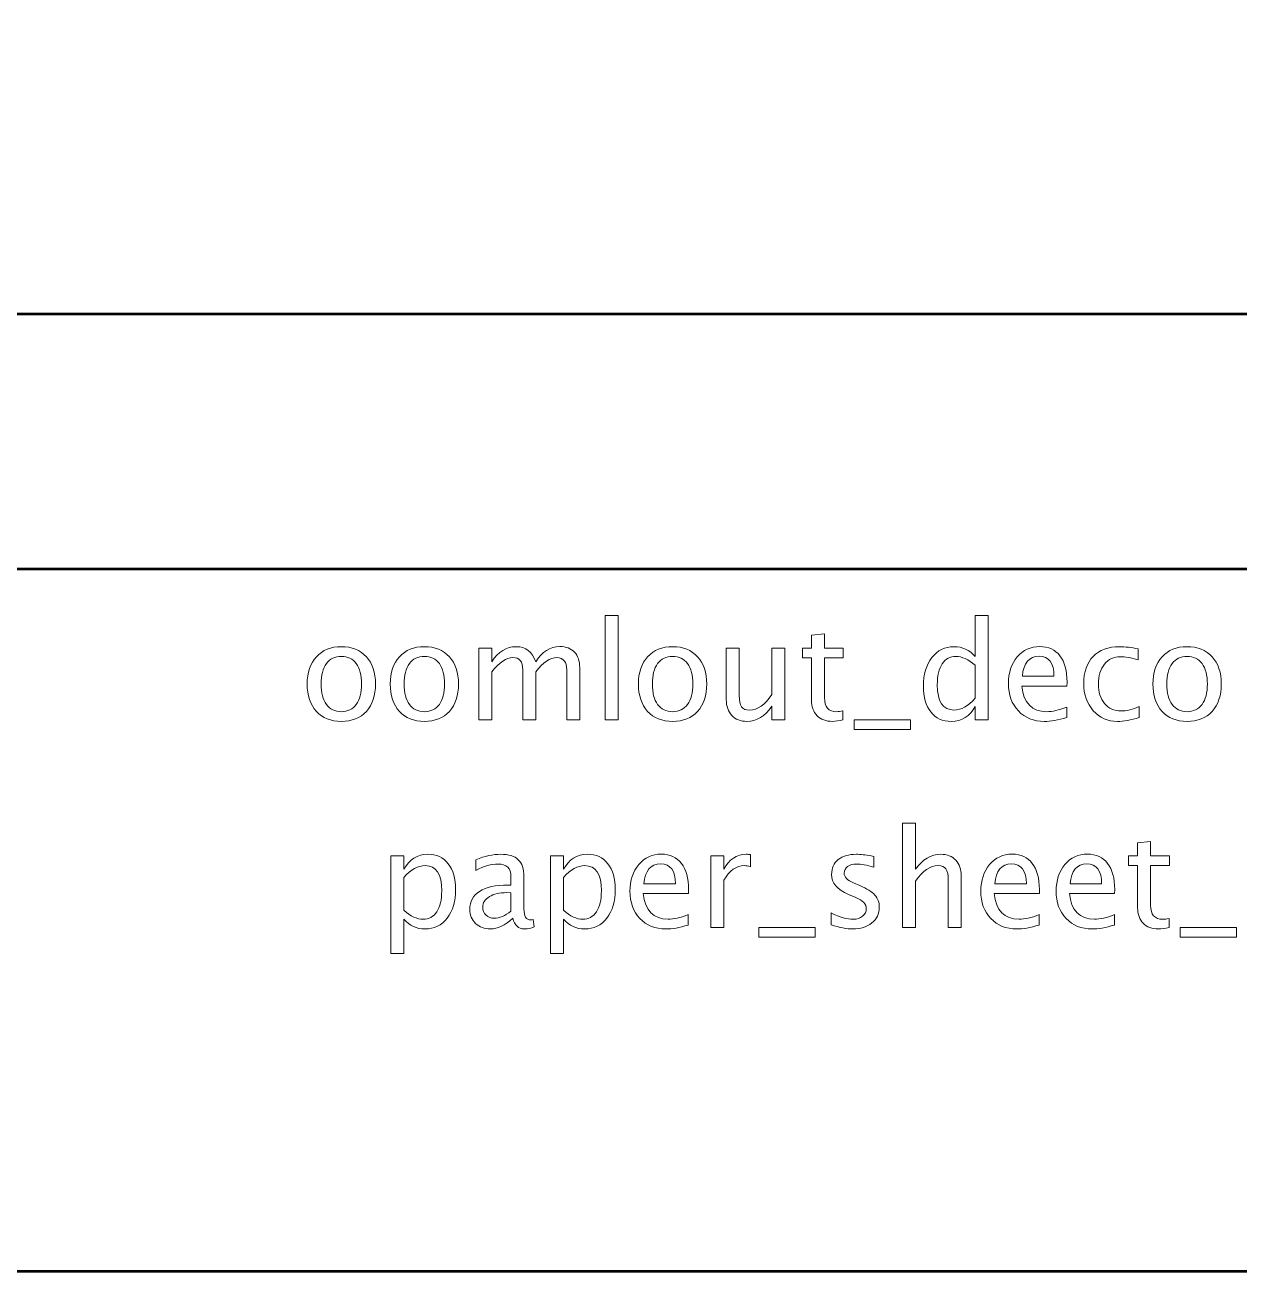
# Model space of a CAD drawing. Header units: centimetres. Extents: x -144 to 123, y -121 to 149.
# Drawn here: x -26.61 to -19.01, y -53.2 to -45.39 of the extents above; entities that cross this region are included whole.
import ezdxf

# ---------------------------------------------------------------- set-up
doc = ezdxf.new("R2010")
doc.units = ezdxf.units.CM
doc.header["$MEASUREMENT"] = 0
doc.layers.add('Layer 1', color=7, linetype='Continuous')

msp = doc.modelspace()

# ---------------------------------------------------------------- linework, layer by layer
at = {"layer": 'Layer 1', "lineweight": 53}
for points in [[(-38.95, -46.7), (-38.95, -46.7), (-38.95, -43.3), (-38.95, -43.3), (-38.95, -43.3), (-38.95, -43.02386), (-38.72614, -42.8), (-38.45, -42.8), (-38.45, -42.8), (-38.45, -42.8), (8.45, -42.8), (8.45, -42.8), (8.45, -42.8), (8.72614, -42.8), (8.95, -43.02386), (8.95, -43.3), (8.95, -43.3), (8.95, -43.3), (8.95, -46.7), (8.95, -46.7), (8.95, -46.7), (8.95, -46.97614), (8.72614, -47.2), (8.45, -47.2), (8.45, -47.2), (8.45, -47.2), (-38.45, -47.2), (-38.45, -47.2), (-38.45, -47.2), (-38.72614, -47.2), (-38.95, -46.97614), (-38.95, -46.7)], [(-38.95, -52.7), (-38.95, -52.7), (-38.95, -49.3), (-38.95, -49.3), (-38.95, -49.3), (-38.95, -49.02386), (-38.72614, -48.8), (-38.45, -48.8), (-38.45, -48.8), (-38.45, -48.8), (8.45, -48.8), (8.45, -48.8), (8.45, -48.8), (8.72614, -48.8), (8.95, -49.02386), (8.95, -49.3), (8.95, -49.3), (8.95, -49.3), (8.95, -52.7), (8.95, -52.7), (8.95, -52.7), (8.95, -52.97614), (8.72614, -53.2), (8.45, -53.2), (8.45, -53.2), (8.45, -53.2), (-38.45, -53.2), (-38.45, -53.2), (-38.45, -53.2), (-38.72614, -53.2), (-38.95, -52.97614), (-38.95, -52.7)]]:
    msp.add_open_spline(points, degree=3, knots=[0, 0, 0, 0, 0.1111111, 0.1111111, 0.1111111, 0.1111111, 0.2222222, 0.2222222, 0.2222222, 0.2222222, 0.3333333, 0.3333333, 0.3333333, 0.3333333, 0.4444444, 0.4444444, 0.4444444, 0.4444444, 0.5555556, 0.5555556, 0.5555556, 0.5555556, 0.6666667, 0.6666667, 0.6666667, 0.6666667, 0.7777778, 0.7777778, 0.7777778, 0.7777778, 1, 1, 1, 1], dxfattribs=at)
at = {"layer": 'Layer 1', "color": 5, "lineweight": 9}
for points, knots in [([(-22.97862, -49.74469), (-22.97862, -49.74469), (-22.97862, -49.09191), (-22.97862, -49.09191), (-22.97862, -49.09191), (-22.97862, -49.09191), (-22.89734, -49.09191), (-22.89734, -49.09191), (-22.89734, -49.09191), (-22.89734, -49.09191), (-22.89734, -49.74469), (-22.89734, -49.74469), (-22.89734, -49.74469), (-22.89734, -49.74469), (-22.97862, -49.74469), (-22.97862, -49.74469)], [0, 0, 0, 0, 0.2, 0.2, 0.2, 0.2, 0.4, 0.4, 0.4, 0.4, 0.6, 0.6, 0.6, 0.6, 1, 1, 1, 1]), ([(-20.65959, -49.74469), (-20.65959, -49.74469), (-20.65959, -49.66045), (-20.65959, -49.66045), (-20.65959, -49.66045), (-20.69275, -49.72338), (-20.7427, -49.75485), (-20.80945, -49.75485), (-20.80945, -49.75485), (-20.86363, -49.75485), (-20.90625, -49.73524), (-20.93729, -49.69587), (-20.93729, -49.69587), (-20.96834, -49.6565), (-20.98386, -49.60273), (-20.98386, -49.53457), (-20.98386, -49.53457), (-20.98386, -49.46007), (-20.96622, -49.4001), (-20.93108, -49.35466), (-20.93108, -49.35466), (-20.89581, -49.30936), (-20.84952, -49.28664), (-20.79209, -49.28664), (-20.79209, -49.28664), (-20.73889, -49.28664), (-20.69458, -49.30696), (-20.65959, -49.34774), (-20.65959, -49.34774), (-20.65959, -49.34774), (-20.65959, -49.09191), (-20.65959, -49.09191), (-20.65959, -49.09191), (-20.65959, -49.09191), (-20.5783, -49.09191), (-20.5783, -49.09191), (-20.5783, -49.09191), (-20.5783, -49.09191), (-20.5783, -49.74469), (-20.5783, -49.74469), (-20.5783, -49.74469), (-20.5783, -49.74469), (-20.65959, -49.74469), (-20.65959, -49.74469)], [0, 0, 0, 0, 0.0833333, 0.0833333, 0.0833333, 0.0833333, 0.1666667, 0.1666667, 0.1666667, 0.1666667, 0.25, 0.25, 0.25, 0.25, 0.3333333, 0.3333333, 0.3333333, 0.3333333, 0.4166667, 0.4166667, 0.4166667, 0.4166667, 0.5, 0.5, 0.5, 0.5, 0.5833333, 0.5833333, 0.5833333, 0.5833333, 0.6666667, 0.6666667, 0.6666667, 0.6666667, 0.75, 0.75, 0.75, 0.75, 0.8333333, 0.8333333, 0.8333333, 0.8333333, 1, 1, 1, 1]), ([(-21.48763, -49.74455), (-21.51275, -49.75146), (-21.53462, -49.75485), (-21.5531, -49.75485), (-21.5531, -49.75485), (-21.59459, -49.75485), (-21.62691, -49.743), (-21.65005, -49.71929), (-21.65005, -49.71929), (-21.67333, -49.69558), (-21.6849, -49.6627), (-21.6849, -49.62051), (-21.6849, -49.62051), (-21.6849, -49.62051), (-21.6849, -49.35692), (-21.6849, -49.35692), (-21.6849, -49.35692), (-21.6849, -49.35692), (-21.74107, -49.35692), (-21.74107, -49.35692), (-21.74107, -49.35692), (-21.74107, -49.35692), (-21.74107, -49.29595), (-21.74107, -49.29595), (-21.74107, -49.29595), (-21.74107, -49.29595), (-21.6849, -49.29595), (-21.6849, -49.29595), (-21.6849, -49.29595), (-21.6849, -49.29595), (-21.6849, -49.21482), (-21.6849, -49.21482), (-21.6849, -49.21482), (-21.6849, -49.21482), (-21.60362, -49.20705), (-21.60362, -49.20705), (-21.60362, -49.20705), (-21.60362, -49.20705), (-21.60362, -49.29595), (-21.60362, -49.29595), (-21.60362, -49.29595), (-21.60362, -49.29595), (-21.48594, -49.29595), (-21.48594, -49.29595), (-21.48594, -49.29595), (-21.48594, -49.29595), (-21.48594, -49.35692), (-21.48594, -49.35692), (-21.48594, -49.35692), (-21.48594, -49.35692), (-21.60362, -49.35692), (-21.60362, -49.35692), (-21.60362, -49.35692), (-21.60362, -49.35692), (-21.60362, -49.60584), (-21.60362, -49.60584), (-21.60362, -49.60584), (-21.60362, -49.66454), (-21.57808, -49.69389), (-21.52714, -49.69389), (-21.52714, -49.69389), (-21.51627, -49.69389), (-21.50315, -49.69206), (-21.48763, -49.68853), (-21.48763, -49.68853), (-21.48763, -49.68853), (-21.48763, -49.74455), (-21.48763, -49.74455)], [0, 0, 0, 0, 0.0555556, 0.0555556, 0.0555556, 0.0555556, 0.1111111, 0.1111111, 0.1111111, 0.1111111, 0.1666667, 0.1666667, 0.1666667, 0.1666667, 0.2222222, 0.2222222, 0.2222222, 0.2222222, 0.2777778, 0.2777778, 0.2777778, 0.2777778, 0.3333333, 0.3333333, 0.3333333, 0.3333333, 0.3888889, 0.3888889, 0.3888889, 0.3888889, 0.4444444, 0.4444444, 0.4444444, 0.4444444, 0.5, 0.5, 0.5, 0.5, 0.5555556, 0.5555556, 0.5555556, 0.5555556, 0.6111111, 0.6111111, 0.6111111, 0.6111111, 0.6666667, 0.6666667, 0.6666667, 0.6666667, 0.7222222, 0.7222222, 0.7222222, 0.7222222, 0.7777778, 0.7777778, 0.7777778, 0.7777778, 0.8333333, 0.8333333, 0.8333333, 0.8333333, 0.8888889, 0.8888889, 0.8888889, 0.8888889, 1, 1, 1, 1]), ([(-24.63076, -49.75485), (-24.69666, -49.75485), (-24.74887, -49.73382), (-24.78726, -49.69177), (-24.78726, -49.69177), (-24.82578, -49.64972), (-24.84497, -49.59257), (-24.84497, -49.52046), (-24.84497, -49.52046), (-24.84497, -49.4485), (-24.82578, -49.39149), (-24.78726, -49.34958), (-24.78726, -49.34958), (-24.74887, -49.30767), (-24.69666, -49.28664), (-24.63076, -49.28664), (-24.63076, -49.28664), (-24.56486, -49.28664), (-24.51265, -49.30767), (-24.47427, -49.34958), (-24.47427, -49.34958), (-24.43575, -49.39149), (-24.41655, -49.4485), (-24.41655, -49.52046), (-24.41655, -49.52046), (-24.41655, -49.59257), (-24.43575, -49.64972), (-24.47427, -49.69177), (-24.47427, -49.69177), (-24.51265, -49.73382), (-24.56486, -49.75485), (-24.63076, -49.75485)], [0, 0, 0, 0, 0.1111111, 0.1111111, 0.1111111, 0.1111111, 0.2222222, 0.2222222, 0.2222222, 0.2222222, 0.3333333, 0.3333333, 0.3333333, 0.3333333, 0.4444444, 0.4444444, 0.4444444, 0.4444444, 0.5555556, 0.5555556, 0.5555556, 0.5555556, 0.6666667, 0.6666667, 0.6666667, 0.6666667, 0.7777778, 0.7777778, 0.7777778, 0.7777778, 1, 1, 1, 1]), ([(-24.6309, -49.69389), (-24.59069, -49.69389), (-24.55936, -49.67879), (-24.53706, -49.64845), (-24.53706, -49.64845), (-24.51491, -49.61825), (-24.50376, -49.5755), (-24.50376, -49.52046), (-24.50376, -49.52046), (-24.50376, -49.46557), (-24.51491, -49.42296), (-24.53706, -49.39276), (-24.53706, -49.39276), (-24.55936, -49.3627), (-24.59069, -49.3476), (-24.6309, -49.3476), (-24.6309, -49.3476), (-24.67126, -49.3476), (-24.70259, -49.3627), (-24.7246, -49.39276), (-24.7246, -49.39276), (-24.74676, -49.42296), (-24.75776, -49.46557), (-24.75776, -49.52046), (-24.75776, -49.52046), (-24.75776, -49.5755), (-24.74676, -49.61825), (-24.7246, -49.64845), (-24.7246, -49.64845), (-24.70259, -49.67879), (-24.67126, -49.69389), (-24.6309, -49.69389)], [0, 0, 0, 0, 0.1111111, 0.1111111, 0.1111111, 0.1111111, 0.2222222, 0.2222222, 0.2222222, 0.2222222, 0.3333333, 0.3333333, 0.3333333, 0.3333333, 0.4444444, 0.4444444, 0.4444444, 0.4444444, 0.5555556, 0.5555556, 0.5555556, 0.5555556, 0.6666667, 0.6666667, 0.6666667, 0.6666667, 0.7777778, 0.7777778, 0.7777778, 0.7777778, 1, 1, 1, 1]), ([(-24.11062, -49.75485), (-24.17652, -49.75485), (-24.22873, -49.73382), (-24.26712, -49.69177), (-24.26712, -49.69177), (-24.30564, -49.64972), (-24.32483, -49.59257), (-24.32483, -49.52046), (-24.32483, -49.52046), (-24.32483, -49.4485), (-24.30564, -49.39149), (-24.26712, -49.34958), (-24.26712, -49.34958), (-24.22873, -49.30767), (-24.17652, -49.28664), (-24.11062, -49.28664), (-24.11062, -49.28664), (-24.04472, -49.28664), (-23.99251, -49.30767), (-23.95413, -49.34958), (-23.95413, -49.34958), (-23.91561, -49.39149), (-23.89641, -49.4485), (-23.89641, -49.52046), (-23.89641, -49.52046), (-23.89641, -49.59257), (-23.91561, -49.64972), (-23.95413, -49.69177), (-23.95413, -49.69177), (-23.99251, -49.73382), (-24.04472, -49.75485), (-24.11062, -49.75485)], [0, 0, 0, 0, 0.1111111, 0.1111111, 0.1111111, 0.1111111, 0.2222222, 0.2222222, 0.2222222, 0.2222222, 0.3333333, 0.3333333, 0.3333333, 0.3333333, 0.4444444, 0.4444444, 0.4444444, 0.4444444, 0.5555556, 0.5555556, 0.5555556, 0.5555556, 0.6666667, 0.6666667, 0.6666667, 0.6666667, 0.7777778, 0.7777778, 0.7777778, 0.7777778, 1, 1, 1, 1]), ([(-24.11076, -49.69389), (-24.07055, -49.69389), (-24.03922, -49.67879), (-24.01692, -49.64845), (-24.01692, -49.64845), (-23.99477, -49.61825), (-23.98362, -49.5755), (-23.98362, -49.52046), (-23.98362, -49.52046), (-23.98362, -49.46557), (-23.99477, -49.42296), (-24.01692, -49.39276), (-24.01692, -49.39276), (-24.03922, -49.3627), (-24.07055, -49.3476), (-24.11076, -49.3476), (-24.11076, -49.3476), (-24.15112, -49.3476), (-24.18245, -49.3627), (-24.20446, -49.39276), (-24.20446, -49.39276), (-24.22662, -49.42296), (-24.23762, -49.46557), (-24.23762, -49.52046), (-24.23762, -49.52046), (-24.23762, -49.5755), (-24.22662, -49.61825), (-24.20446, -49.64845), (-24.20446, -49.64845), (-24.18245, -49.67879), (-24.15112, -49.69389), (-24.11076, -49.69389)], [0, 0, 0, 0, 0.1111111, 0.1111111, 0.1111111, 0.1111111, 0.2222222, 0.2222222, 0.2222222, 0.2222222, 0.3333333, 0.3333333, 0.3333333, 0.3333333, 0.4444444, 0.4444444, 0.4444444, 0.4444444, 0.5555556, 0.5555556, 0.5555556, 0.5555556, 0.6666667, 0.6666667, 0.6666667, 0.6666667, 0.7777778, 0.7777778, 0.7777778, 0.7777778, 1, 1, 1, 1]), ([(-23.76913, -49.74469), (-23.76913, -49.74469), (-23.76913, -49.29595), (-23.76913, -49.29595), (-23.76913, -49.29595), (-23.76913, -49.29595), (-23.68785, -49.29595), (-23.68785, -49.29595), (-23.68785, -49.29595), (-23.68785, -49.29595), (-23.68785, -49.38076), (-23.68785, -49.38076), (-23.68785, -49.38076), (-23.6482, -49.31797), (-23.5974, -49.28664), (-23.53517, -49.28664), (-23.53517, -49.28664), (-23.47519, -49.28664), (-23.43441, -49.31797), (-23.41268, -49.38076), (-23.41268, -49.38076), (-23.37416, -49.3174), (-23.32392, -49.28579), (-23.26226, -49.28579), (-23.26226, -49.28579), (-23.22289, -49.28579), (-23.19227, -49.29737), (-23.17039, -49.32065), (-23.17039, -49.32065), (-23.14852, -49.34393), (-23.13751, -49.37653), (-23.13751, -49.41844), (-23.13751, -49.41844), (-23.13751, -49.41844), (-23.13751, -49.74469), (-23.13751, -49.74469), (-23.13751, -49.74469), (-23.13751, -49.74469), (-23.21879, -49.74469), (-23.21879, -49.74469), (-23.21879, -49.74469), (-23.21879, -49.74469), (-23.21879, -49.43185), (-23.21879, -49.43185), (-23.21879, -49.43185), (-23.21879, -49.38076), (-23.23911, -49.35522), (-23.27975, -49.35522), (-23.27975, -49.35522), (-23.32195, -49.35522), (-23.36626, -49.385), (-23.41268, -49.44469), (-23.41268, -49.44469), (-23.41268, -49.44469), (-23.41268, -49.74469), (-23.41268, -49.74469), (-23.41268, -49.74469), (-23.41268, -49.74469), (-23.49396, -49.74469), (-23.49396, -49.74469), (-23.49396, -49.74469), (-23.49396, -49.74469), (-23.49396, -49.43156), (-23.49396, -49.43156), (-23.49396, -49.43156), (-23.49396, -49.38006), (-23.51456, -49.35438), (-23.55591, -49.35438), (-23.55591, -49.35438), (-23.59697, -49.35438), (-23.641, -49.38429), (-23.68785, -49.44426), (-23.68785, -49.44426), (-23.68785, -49.44426), (-23.68785, -49.74469), (-23.68785, -49.74469), (-23.68785, -49.74469), (-23.68785, -49.74469), (-23.76913, -49.74469), (-23.76913, -49.74469)], [0, 0, 0, 0, 0.047619, 0.047619, 0.047619, 0.047619, 0.0952381, 0.0952381, 0.0952381, 0.0952381, 0.1428571, 0.1428571, 0.1428571, 0.1428571, 0.1904762, 0.1904762, 0.1904762, 0.1904762, 0.2380952, 0.2380952, 0.2380952, 0.2380952, 0.2857143, 0.2857143, 0.2857143, 0.2857143, 0.3333333, 0.3333333, 0.3333333, 0.3333333, 0.3809524, 0.3809524, 0.3809524, 0.3809524, 0.4285714, 0.4285714, 0.4285714, 0.4285714, 0.4761905, 0.4761905, 0.4761905, 0.4761905, 0.5238095, 0.5238095, 0.5238095, 0.5238095, 0.5714286, 0.5714286, 0.5714286, 0.5714286, 0.6190476, 0.6190476, 0.6190476, 0.6190476, 0.6666667, 0.6666667, 0.6666667, 0.6666667, 0.7142857, 0.7142857, 0.7142857, 0.7142857, 0.7619048, 0.7619048, 0.7619048, 0.7619048, 0.8095238, 0.8095238, 0.8095238, 0.8095238, 0.8571429, 0.8571429, 0.8571429, 0.8571429, 0.9047619, 0.9047619, 0.9047619, 0.9047619, 1, 1, 1, 1]), ([(-22.55528, -49.75485), (-22.62118, -49.75485), (-22.67339, -49.73382), (-22.71178, -49.69177), (-22.71178, -49.69177), (-22.7503, -49.64972), (-22.76949, -49.59257), (-22.76949, -49.52046), (-22.76949, -49.52046), (-22.76949, -49.4485), (-22.7503, -49.39149), (-22.71178, -49.34958), (-22.71178, -49.34958), (-22.67339, -49.30767), (-22.62118, -49.28664), (-22.55528, -49.28664), (-22.55528, -49.28664), (-22.48938, -49.28664), (-22.43717, -49.30767), (-22.39879, -49.34958), (-22.39879, -49.34958), (-22.36027, -49.39149), (-22.34107, -49.4485), (-22.34107, -49.52046), (-22.34107, -49.52046), (-22.34107, -49.59257), (-22.36027, -49.64972), (-22.39879, -49.69177), (-22.39879, -49.69177), (-22.43717, -49.73382), (-22.48938, -49.75485), (-22.55528, -49.75485)], [0, 0, 0, 0, 0.1111111, 0.1111111, 0.1111111, 0.1111111, 0.2222222, 0.2222222, 0.2222222, 0.2222222, 0.3333333, 0.3333333, 0.3333333, 0.3333333, 0.4444444, 0.4444444, 0.4444444, 0.4444444, 0.5555556, 0.5555556, 0.5555556, 0.5555556, 0.6666667, 0.6666667, 0.6666667, 0.6666667, 0.7777778, 0.7777778, 0.7777778, 0.7777778, 1, 1, 1, 1]), ([(-22.55542, -49.69389), (-22.51521, -49.69389), (-22.48388, -49.67879), (-22.46158, -49.64845), (-22.46158, -49.64845), (-22.43943, -49.61825), (-22.42828, -49.5755), (-22.42828, -49.52046), (-22.42828, -49.52046), (-22.42828, -49.46557), (-22.43943, -49.42296), (-22.46158, -49.39276), (-22.46158, -49.39276), (-22.48388, -49.3627), (-22.51521, -49.3476), (-22.55542, -49.3476), (-22.55542, -49.3476), (-22.59578, -49.3476), (-22.62711, -49.3627), (-22.64912, -49.39276), (-22.64912, -49.39276), (-22.67128, -49.42296), (-22.68228, -49.46557), (-22.68228, -49.52046), (-22.68228, -49.52046), (-22.68228, -49.5755), (-22.67128, -49.61825), (-22.64912, -49.64845), (-22.64912, -49.64845), (-22.62711, -49.67879), (-22.59578, -49.69389), (-22.55542, -49.69389)], [0, 0, 0, 0, 0.1111111, 0.1111111, 0.1111111, 0.1111111, 0.2222222, 0.2222222, 0.2222222, 0.2222222, 0.3333333, 0.3333333, 0.3333333, 0.3333333, 0.4444444, 0.4444444, 0.4444444, 0.4444444, 0.5555556, 0.5555556, 0.5555556, 0.5555556, 0.6666667, 0.6666667, 0.6666667, 0.6666667, 0.7777778, 0.7777778, 0.7777778, 0.7777778, 1, 1, 1, 1]), ([(-21.9327, -49.74469), (-21.9327, -49.74469), (-21.9327, -49.66031), (-21.9327, -49.66031), (-21.9327, -49.66031), (-21.97602, -49.72338), (-22.02865, -49.75485), (-22.09046, -49.75485), (-22.09046, -49.75485), (-22.12969, -49.75485), (-22.16087, -49.74257), (-22.18402, -49.71788), (-22.18402, -49.71788), (-22.2073, -49.69318), (-22.21887, -49.66002), (-22.21887, -49.61811), (-22.21887, -49.61811), (-22.21887, -49.61811), (-22.21887, -49.29595), (-22.21887, -49.29595), (-22.21887, -49.29595), (-22.21887, -49.29595), (-22.13759, -49.29595), (-22.13759, -49.29595), (-22.13759, -49.29595), (-22.13759, -49.29595), (-22.13759, -49.59158), (-22.13759, -49.59158), (-22.13759, -49.59158), (-22.13759, -49.62531), (-22.13265, -49.64916), (-22.12291, -49.66327), (-22.12291, -49.66327), (-22.11304, -49.67752), (-22.09667, -49.68458), (-22.07367, -49.68458), (-22.07367, -49.68458), (-22.02399, -49.68458), (-21.97686, -49.65198), (-21.9327, -49.58664), (-21.9327, -49.58664), (-21.9327, -49.58664), (-21.9327, -49.29595), (-21.9327, -49.29595), (-21.9327, -49.29595), (-21.9327, -49.29595), (-21.85141, -49.29595), (-21.85141, -49.29595), (-21.85141, -49.29595), (-21.85141, -49.29595), (-21.85141, -49.74469), (-21.85141, -49.74469), (-21.85141, -49.74469), (-21.85141, -49.74469), (-21.9327, -49.74469), (-21.9327, -49.74469)], [0, 0, 0, 0, 0.0666667, 0.0666667, 0.0666667, 0.0666667, 0.1333333, 0.1333333, 0.1333333, 0.1333333, 0.2, 0.2, 0.2, 0.2, 0.2666667, 0.2666667, 0.2666667, 0.2666667, 0.3333333, 0.3333333, 0.3333333, 0.3333333, 0.4, 0.4, 0.4, 0.4, 0.4666667, 0.4666667, 0.4666667, 0.4666667, 0.5333333, 0.5333333, 0.5333333, 0.5333333, 0.6, 0.6, 0.6, 0.6, 0.6666667, 0.6666667, 0.6666667, 0.6666667, 0.7333333, 0.7333333, 0.7333333, 0.7333333, 0.8, 0.8, 0.8, 0.8, 0.8666667, 0.8666667, 0.8666667, 0.8666667, 1, 1, 1, 1]), ([(-20.65959, -49.40334), (-20.70178, -49.36623), (-20.74171, -49.3476), (-20.77953, -49.3476), (-20.77953, -49.3476), (-20.81678, -49.3476), (-20.84557, -49.36312), (-20.86603, -49.39431), (-20.86603, -49.39431), (-20.88649, -49.42535), (-20.89665, -49.46938), (-20.89665, -49.52639), (-20.89665, -49.52639), (-20.89665, -49.63124), (-20.86194, -49.68373), (-20.79237, -49.68373), (-20.79237, -49.68373), (-20.74722, -49.68373), (-20.70291, -49.65904), (-20.65959, -49.60979), (-20.65959, -49.60979), (-20.65959, -49.60979), (-20.65959, -49.40334), (-20.65959, -49.40334)], [0, 0, 0, 0, 0.1428571, 0.1428571, 0.1428571, 0.1428571, 0.2857143, 0.2857143, 0.2857143, 0.2857143, 0.4285714, 0.4285714, 0.4285714, 0.4285714, 0.5714286, 0.5714286, 0.5714286, 0.5714286, 0.7142857, 0.7142857, 0.7142857, 0.7142857, 1, 1, 1, 1]), ([(-20.08611, -49.7303), (-20.14072, -49.74667), (-20.18742, -49.75485), (-20.22637, -49.75485), (-20.22637, -49.75485), (-20.29283, -49.75485), (-20.34688, -49.73284), (-20.38851, -49.68895), (-20.38851, -49.68895), (-20.43014, -49.64507), (-20.45102, -49.5882), (-20.45102, -49.51821), (-20.45102, -49.51821), (-20.45102, -49.45033), (-20.43268, -49.39459), (-20.39585, -49.35099), (-20.39585, -49.35099), (-20.35902, -49.30753), (-20.31188, -49.28579), (-20.25445, -49.28579), (-20.25445, -49.28579), (-20.20012, -49.28579), (-20.15807, -49.30513), (-20.12844, -49.34379), (-20.12844, -49.34379), (-20.09881, -49.38246), (-20.08399, -49.43721), (-20.08399, -49.50819), (-20.08399, -49.50819), (-20.08399, -49.50819), (-20.08441, -49.53302), (-20.08441, -49.53302), (-20.08441, -49.53302), (-20.08441, -49.53302), (-20.36805, -49.53302), (-20.36805, -49.53302), (-20.36805, -49.53302), (-20.35619, -49.64027), (-20.30384, -49.69389), (-20.21113, -49.69389), (-20.21113, -49.69389), (-20.17712, -49.69389), (-20.13549, -49.68429), (-20.08611, -49.6651), (-20.08611, -49.6651), (-20.08611, -49.6651), (-20.08611, -49.7303), (-20.08611, -49.7303)], [0, 0, 0, 0, 0.0769231, 0.0769231, 0.0769231, 0.0769231, 0.1538462, 0.1538462, 0.1538462, 0.1538462, 0.2307692, 0.2307692, 0.2307692, 0.2307692, 0.3076923, 0.3076923, 0.3076923, 0.3076923, 0.3846154, 0.3846154, 0.3846154, 0.3846154, 0.4615385, 0.4615385, 0.4615385, 0.4615385, 0.5384615, 0.5384615, 0.5384615, 0.5384615, 0.6153846, 0.6153846, 0.6153846, 0.6153846, 0.6923077, 0.6923077, 0.6923077, 0.6923077, 0.7692308, 0.7692308, 0.7692308, 0.7692308, 0.8461538, 0.8461538, 0.8461538, 0.8461538, 1, 1, 1, 1]), ([(-20.36381, -49.47206), (-20.36381, -49.47206), (-20.16569, -49.47206), (-20.16569, -49.47206), (-20.16569, -49.47206), (-20.16569, -49.38852), (-20.19688, -49.34676), (-20.25911, -49.34676), (-20.25911, -49.34676), (-20.32176, -49.34676), (-20.35662, -49.38852), (-20.36381, -49.47206)], [0, 0, 0, 0, 0.25, 0.25, 0.25, 0.25, 0.5, 0.5, 0.5, 0.5, 1, 1, 1, 1]), ([(-19.63215, -49.73114), (-19.68478, -49.74695), (-19.73022, -49.75485), (-19.76846, -49.75485), (-19.76846, -49.75485), (-19.82914, -49.75485), (-19.87937, -49.73241), (-19.91931, -49.68768), (-19.91931, -49.68768), (-19.95924, -49.64281), (-19.97928, -49.58622), (-19.97928, -49.51806), (-19.97928, -49.51806), (-19.97928, -49.44525), (-19.95952, -49.38838), (-19.92001, -49.34774), (-19.92001, -49.34774), (-19.8805, -49.30696), (-19.82533, -49.28664), (-19.75449, -49.28664), (-19.75449, -49.28664), (-19.71963, -49.28664), (-19.68041, -49.29144), (-19.63723, -49.30103), (-19.63723, -49.30103), (-19.63723, -49.30103), (-19.63723, -49.36962), (-19.63723, -49.36962), (-19.63723, -49.36962), (-19.68309, -49.35607), (-19.72048, -49.3493), (-19.74927, -49.3493), (-19.74927, -49.3493), (-19.79104, -49.3493), (-19.82448, -49.36496), (-19.84946, -49.39614), (-19.84946, -49.39614), (-19.87443, -49.42733), (-19.88699, -49.46896), (-19.88699, -49.52089), (-19.88699, -49.52089), (-19.88699, -49.57126), (-19.87401, -49.6119), (-19.84819, -49.64309), (-19.84819, -49.64309), (-19.82236, -49.67413), (-19.78864, -49.68966), (-19.74673, -49.68966), (-19.74673, -49.68966), (-19.70962, -49.68966), (-19.67152, -49.68006), (-19.63215, -49.66087), (-19.63215, -49.66087), (-19.63215, -49.66087), (-19.63215, -49.73114), (-19.63215, -49.73114)], [0, 0, 0, 0, 0.0666667, 0.0666667, 0.0666667, 0.0666667, 0.1333333, 0.1333333, 0.1333333, 0.1333333, 0.2, 0.2, 0.2, 0.2, 0.2666667, 0.2666667, 0.2666667, 0.2666667, 0.3333333, 0.3333333, 0.3333333, 0.3333333, 0.4, 0.4, 0.4, 0.4, 0.4666667, 0.4666667, 0.4666667, 0.4666667, 0.5333333, 0.5333333, 0.5333333, 0.5333333, 0.6, 0.6, 0.6, 0.6, 0.6666667, 0.6666667, 0.6666667, 0.6666667, 0.7333333, 0.7333333, 0.7333333, 0.7333333, 0.8, 0.8, 0.8, 0.8, 0.8666667, 0.8666667, 0.8666667, 0.8666667, 1, 1, 1, 1]), ([(-19.33143, -49.75485), (-19.39733, -49.75485), (-19.44954, -49.73382), (-19.48793, -49.69177), (-19.48793, -49.69177), (-19.52645, -49.64972), (-19.54564, -49.59257), (-19.54564, -49.52046), (-19.54564, -49.52046), (-19.54564, -49.4485), (-19.52645, -49.39149), (-19.48793, -49.34958), (-19.48793, -49.34958), (-19.44954, -49.30767), (-19.39733, -49.28664), (-19.33143, -49.28664), (-19.33143, -49.28664), (-19.26553, -49.28664), (-19.21332, -49.30767), (-19.17494, -49.34958), (-19.17494, -49.34958), (-19.13642, -49.39149), (-19.11722, -49.4485), (-19.11722, -49.52046), (-19.11722, -49.52046), (-19.11722, -49.59257), (-19.13642, -49.64972), (-19.17494, -49.69177), (-19.17494, -49.69177), (-19.21332, -49.73382), (-19.26553, -49.75485), (-19.33143, -49.75485)], [0, 0, 0, 0, 0.1111111, 0.1111111, 0.1111111, 0.1111111, 0.2222222, 0.2222222, 0.2222222, 0.2222222, 0.3333333, 0.3333333, 0.3333333, 0.3333333, 0.4444444, 0.4444444, 0.4444444, 0.4444444, 0.5555556, 0.5555556, 0.5555556, 0.5555556, 0.6666667, 0.6666667, 0.6666667, 0.6666667, 0.7777778, 0.7777778, 0.7777778, 0.7777778, 1, 1, 1, 1]), ([(-19.33157, -49.69389), (-19.29136, -49.69389), (-19.26003, -49.67879), (-19.23773, -49.64845), (-19.23773, -49.64845), (-19.21558, -49.61825), (-19.20443, -49.5755), (-19.20443, -49.52046), (-19.20443, -49.52046), (-19.20443, -49.46557), (-19.21558, -49.42296), (-19.23773, -49.39276), (-19.23773, -49.39276), (-19.26003, -49.3627), (-19.29136, -49.3476), (-19.33157, -49.3476), (-19.33157, -49.3476), (-19.37193, -49.3476), (-19.40326, -49.3627), (-19.42527, -49.39276), (-19.42527, -49.39276), (-19.44743, -49.42296), (-19.45843, -49.46557), (-19.45843, -49.52046), (-19.45843, -49.52046), (-19.45843, -49.5755), (-19.44743, -49.61825), (-19.42527, -49.64845), (-19.42527, -49.64845), (-19.40326, -49.67879), (-19.37193, -49.69389), (-19.33157, -49.69389)], [0, 0, 0, 0, 0.1111111, 0.1111111, 0.1111111, 0.1111111, 0.2222222, 0.2222222, 0.2222222, 0.2222222, 0.3333333, 0.3333333, 0.3333333, 0.3333333, 0.4444444, 0.4444444, 0.4444444, 0.4444444, 0.5555556, 0.5555556, 0.5555556, 0.5555556, 0.6666667, 0.6666667, 0.6666667, 0.6666667, 0.7777778, 0.7777778, 0.7777778, 0.7777778, 1, 1, 1, 1]), ([(-21.41736, -49.80565), (-21.41736, -49.80565), (-21.41736, -49.74469), (-21.41736, -49.74469), (-21.41736, -49.74469), (-21.41736, -49.74469), (-21.06515, -49.74469), (-21.06515, -49.74469), (-21.06515, -49.74469), (-21.06515, -49.74469), (-21.06515, -49.80565), (-21.06515, -49.80565), (-21.06515, -49.80565), (-21.06515, -49.80565), (-21.41736, -49.80565), (-21.41736, -49.80565)], [0, 0, 0, 0, 0.2, 0.2, 0.2, 0.2, 0.4, 0.4, 0.4, 0.4, 0.6, 0.6, 0.6, 0.6, 1, 1, 1, 1]), ([(-21.1139, -51.04573), (-21.1139, -51.04573), (-21.1139, -50.39295), (-21.1139, -50.39295), (-21.1139, -50.39295), (-21.1139, -50.39295), (-21.03262, -50.39295), (-21.03262, -50.39295), (-21.03262, -50.39295), (-21.03262, -50.39295), (-21.03262, -50.6818), (-21.03262, -50.6818), (-21.03262, -50.6818), (-20.98958, -50.61901), (-20.9368, -50.58768), (-20.87443, -50.58768), (-20.87443, -50.58768), (-20.8352, -50.58768), (-20.80402, -50.59996), (-20.78102, -50.62465), (-20.78102, -50.62465), (-20.75802, -50.64921), (-20.74644, -50.68237), (-20.74644, -50.72385), (-20.74644, -50.72385), (-20.74644, -50.72385), (-20.74644, -51.04573), (-20.74644, -51.04573), (-20.74644, -51.04573), (-20.74644, -51.04573), (-20.82773, -51.04573), (-20.82773, -51.04573), (-20.82773, -51.04573), (-20.82773, -51.04573), (-20.82773, -50.75038), (-20.82773, -50.75038), (-20.82773, -50.75038), (-20.82773, -50.71708), (-20.83266, -50.69337), (-20.8424, -50.67926), (-20.8424, -50.67926), (-20.85228, -50.66501), (-20.86851, -50.65796), (-20.89123, -50.65796), (-20.89123, -50.65796), (-20.94118, -50.65796), (-20.98831, -50.69055), (-21.03262, -50.75575), (-21.03262, -50.75575), (-21.03262, -50.75575), (-21.03262, -51.04573), (-21.03262, -51.04573), (-21.03262, -51.04573), (-21.03262, -51.04573), (-21.1139, -51.04573), (-21.1139, -51.04573)], [0, 0, 0, 0, 0.0666667, 0.0666667, 0.0666667, 0.0666667, 0.1333333, 0.1333333, 0.1333333, 0.1333333, 0.2, 0.2, 0.2, 0.2, 0.2666667, 0.2666667, 0.2666667, 0.2666667, 0.3333333, 0.3333333, 0.3333333, 0.3333333, 0.4, 0.4, 0.4, 0.4, 0.4666667, 0.4666667, 0.4666667, 0.4666667, 0.5333333, 0.5333333, 0.5333333, 0.5333333, 0.6, 0.6, 0.6, 0.6, 0.6666667, 0.6666667, 0.6666667, 0.6666667, 0.7333333, 0.7333333, 0.7333333, 0.7333333, 0.8, 0.8, 0.8, 0.8, 0.8666667, 0.8666667, 0.8666667, 0.8666667, 1, 1, 1, 1]), ([(-19.44426, -51.04559), (-19.46938, -51.0525), (-19.49125, -51.05589), (-19.50973, -51.05589), (-19.50973, -51.05589), (-19.55122, -51.05589), (-19.58354, -51.04404), (-19.60668, -51.02033), (-19.60668, -51.02033), (-19.62996, -50.99662), (-19.64153, -50.96374), (-19.64153, -50.92155), (-19.64153, -50.92155), (-19.64153, -50.92155), (-19.64153, -50.65796), (-19.64153, -50.65796), (-19.64153, -50.65796), (-19.64153, -50.65796), (-19.6977, -50.65796), (-19.6977, -50.65796), (-19.6977, -50.65796), (-19.6977, -50.65796), (-19.6977, -50.59699), (-19.6977, -50.59699), (-19.6977, -50.59699), (-19.6977, -50.59699), (-19.64153, -50.59699), (-19.64153, -50.59699), (-19.64153, -50.59699), (-19.64153, -50.59699), (-19.64153, -50.51586), (-19.64153, -50.51586), (-19.64153, -50.51586), (-19.64153, -50.51586), (-19.56025, -50.50809), (-19.56025, -50.50809), (-19.56025, -50.50809), (-19.56025, -50.50809), (-19.56025, -50.59699), (-19.56025, -50.59699), (-19.56025, -50.59699), (-19.56025, -50.59699), (-19.44257, -50.59699), (-19.44257, -50.59699), (-19.44257, -50.59699), (-19.44257, -50.59699), (-19.44257, -50.65796), (-19.44257, -50.65796), (-19.44257, -50.65796), (-19.44257, -50.65796), (-19.56025, -50.65796), (-19.56025, -50.65796), (-19.56025, -50.65796), (-19.56025, -50.65796), (-19.56025, -50.90688), (-19.56025, -50.90688), (-19.56025, -50.90688), (-19.56025, -50.96558), (-19.53471, -50.99493), (-19.48377, -50.99493), (-19.48377, -50.99493), (-19.4729, -50.99493), (-19.45978, -50.9931), (-19.44426, -50.98957), (-19.44426, -50.98957), (-19.44426, -50.98957), (-19.44426, -51.04559), (-19.44426, -51.04559)], [0, 0, 0, 0, 0.0555556, 0.0555556, 0.0555556, 0.0555556, 0.1111111, 0.1111111, 0.1111111, 0.1111111, 0.1666667, 0.1666667, 0.1666667, 0.1666667, 0.2222222, 0.2222222, 0.2222222, 0.2222222, 0.2777778, 0.2777778, 0.2777778, 0.2777778, 0.3333333, 0.3333333, 0.3333333, 0.3333333, 0.3888889, 0.3888889, 0.3888889, 0.3888889, 0.4444444, 0.4444444, 0.4444444, 0.4444444, 0.5, 0.5, 0.5, 0.5, 0.5555556, 0.5555556, 0.5555556, 0.5555556, 0.6111111, 0.6111111, 0.6111111, 0.6111111, 0.6666667, 0.6666667, 0.6666667, 0.6666667, 0.7222222, 0.7222222, 0.7222222, 0.7222222, 0.7777778, 0.7777778, 0.7777778, 0.7777778, 0.8333333, 0.8333333, 0.8333333, 0.8333333, 0.8888889, 0.8888889, 0.8888889, 0.8888889, 1, 1, 1, 1]), ([(-24.32025, -51.20914), (-24.32025, -51.20914), (-24.32025, -50.59699), (-24.32025, -50.59699), (-24.32025, -50.59699), (-24.32025, -50.59699), (-24.23897, -50.59699), (-24.23897, -50.59699), (-24.23897, -50.59699), (-24.23897, -50.59699), (-24.23897, -50.6818), (-24.23897, -50.6818), (-24.23897, -50.6818), (-24.20567, -50.61901), (-24.15557, -50.58768), (-24.08883, -50.58768), (-24.08883, -50.58768), (-24.03478, -50.58768), (-23.99231, -50.6073), (-23.96126, -50.64667), (-23.96126, -50.64667), (-23.93022, -50.68604), (-23.91469, -50.7398), (-23.91469, -50.80796), (-23.91469, -50.80796), (-23.91469, -50.88218), (-23.93233, -50.94215), (-23.96747, -50.98759), (-23.96747, -50.98759), (-24.00261, -51.03317), (-24.04889, -51.05589), (-24.10618, -51.05589), (-24.10618, -51.05589), (-24.15938, -51.05589), (-24.20369, -51.03557), (-24.23897, -50.99479), (-24.23897, -50.99479), (-24.23897, -50.99479), (-24.23897, -51.20914), (-24.23897, -51.20914), (-24.23897, -51.20914), (-24.23897, -51.20914), (-24.32025, -51.20914), (-24.32025, -51.20914)], [0, 0, 0, 0, 0.0833333, 0.0833333, 0.0833333, 0.0833333, 0.1666667, 0.1666667, 0.1666667, 0.1666667, 0.25, 0.25, 0.25, 0.25, 0.3333333, 0.3333333, 0.3333333, 0.3333333, 0.4166667, 0.4166667, 0.4166667, 0.4166667, 0.5, 0.5, 0.5, 0.5, 0.5833333, 0.5833333, 0.5833333, 0.5833333, 0.6666667, 0.6666667, 0.6666667, 0.6666667, 0.75, 0.75, 0.75, 0.75, 0.8333333, 0.8333333, 0.8333333, 0.8333333, 1, 1, 1, 1]), ([(-23.55613, -50.98858), (-23.60495, -51.03345), (-23.65194, -51.05589), (-23.6971, -51.05589), (-23.6971, -51.05589), (-23.73421, -51.05589), (-23.76511, -51.04432), (-23.78953, -51.02104), (-23.78953, -51.02104), (-23.81408, -50.99775), (-23.82636, -50.9684), (-23.82636, -50.93298), (-23.82636, -50.93298), (-23.82636, -50.88402), (-23.80575, -50.84634), (-23.76455, -50.82009), (-23.76455, -50.82009), (-23.72334, -50.79385), (-23.66422, -50.78072), (-23.58717, -50.78072), (-23.58717, -50.78072), (-23.58717, -50.78072), (-23.56812, -50.78072), (-23.56812, -50.78072), (-23.56812, -50.78072), (-23.56812, -50.78072), (-23.56812, -50.72668), (-23.56812, -50.72668), (-23.56812, -50.72668), (-23.56812, -50.67461), (-23.59522, -50.64864), (-23.64954, -50.64864), (-23.64954, -50.64864), (-23.69159, -50.64864), (-23.7376, -50.66191), (-23.78741, -50.68844), (-23.78741, -50.68844), (-23.78741, -50.68844), (-23.78741, -50.62155), (-23.78741, -50.62155), (-23.78741, -50.62155), (-23.73266, -50.59897), (-23.68101, -50.58768), (-23.63261, -50.58768), (-23.63261, -50.58768), (-23.5828, -50.58768), (-23.54597, -50.59897), (-23.5224, -50.62169), (-23.5224, -50.62169), (-23.4987, -50.64441), (-23.48684, -50.6794), (-23.48684, -50.72668), (-23.48684, -50.72668), (-23.48684, -50.72668), (-23.48684, -50.92945), (-23.48684, -50.92945), (-23.48684, -50.92945), (-23.48684, -50.97588), (-23.47259, -50.99916), (-23.44394, -50.99916), (-23.44394, -50.99916), (-23.44042, -50.99916), (-23.43519, -50.9986), (-23.42828, -50.99747), (-23.42828, -50.99747), (-23.42828, -50.99747), (-23.42249, -51.04263), (-23.42249, -51.04263), (-23.42249, -51.04263), (-23.44098, -51.05152), (-23.4613, -51.05589), (-23.4836, -51.05589), (-23.4836, -51.05589), (-23.52156, -51.05589), (-23.54569, -51.03345), (-23.55613, -50.98858)], [0, 0, 0, 0, 0.05, 0.05, 0.05, 0.05, 0.1, 0.1, 0.1, 0.1, 0.15, 0.15, 0.15, 0.15, 0.2, 0.2, 0.2, 0.2, 0.25, 0.25, 0.25, 0.25, 0.3, 0.3, 0.3, 0.3, 0.35, 0.35, 0.35, 0.35, 0.4, 0.4, 0.4, 0.4, 0.45, 0.45, 0.45, 0.45, 0.5, 0.5, 0.5, 0.5, 0.55, 0.55, 0.55, 0.55, 0.6, 0.6, 0.6, 0.6, 0.65, 0.65, 0.65, 0.65, 0.7, 0.7, 0.7, 0.7, 0.75, 0.75, 0.75, 0.75, 0.8, 0.8, 0.8, 0.8, 0.85, 0.85, 0.85, 0.85, 0.9, 0.9, 0.9, 0.9, 1, 1, 1, 1]), ([(-23.31991, -51.20914), (-23.31991, -51.20914), (-23.31991, -50.59699), (-23.31991, -50.59699), (-23.31991, -50.59699), (-23.31991, -50.59699), (-23.23863, -50.59699), (-23.23863, -50.59699), (-23.23863, -50.59699), (-23.23863, -50.59699), (-23.23863, -50.6818), (-23.23863, -50.6818), (-23.23863, -50.6818), (-23.20533, -50.61901), (-23.15523, -50.58768), (-23.08849, -50.58768), (-23.08849, -50.58768), (-23.03444, -50.58768), (-22.99197, -50.6073), (-22.96092, -50.64667), (-22.96092, -50.64667), (-22.92988, -50.68604), (-22.91435, -50.7398), (-22.91435, -50.80796), (-22.91435, -50.80796), (-22.91435, -50.88218), (-22.93199, -50.94215), (-22.96713, -50.98759), (-22.96713, -50.98759), (-23.00227, -51.03317), (-23.04855, -51.05589), (-23.10584, -51.05589), (-23.10584, -51.05589), (-23.15904, -51.05589), (-23.20335, -51.03557), (-23.23863, -50.99479), (-23.23863, -50.99479), (-23.23863, -50.99479), (-23.23863, -51.20914), (-23.23863, -51.20914), (-23.23863, -51.20914), (-23.23863, -51.20914), (-23.31991, -51.20914), (-23.31991, -51.20914)], [0, 0, 0, 0, 0.0833333, 0.0833333, 0.0833333, 0.0833333, 0.1666667, 0.1666667, 0.1666667, 0.1666667, 0.25, 0.25, 0.25, 0.25, 0.3333333, 0.3333333, 0.3333333, 0.3333333, 0.4166667, 0.4166667, 0.4166667, 0.4166667, 0.5, 0.5, 0.5, 0.5, 0.5833333, 0.5833333, 0.5833333, 0.5833333, 0.6666667, 0.6666667, 0.6666667, 0.6666667, 0.75, 0.75, 0.75, 0.75, 0.8333333, 0.8333333, 0.8333333, 0.8333333, 1, 1, 1, 1]), ([(-22.45772, -51.03134), (-22.51233, -51.04771), (-22.55903, -51.05589), (-22.59798, -51.05589), (-22.59798, -51.05589), (-22.66444, -51.05589), (-22.71849, -51.03388), (-22.76012, -50.98999), (-22.76012, -50.98999), (-22.80175, -50.94611), (-22.82263, -50.88924), (-22.82263, -50.81925), (-22.82263, -50.81925), (-22.82263, -50.75137), (-22.80429, -50.69563), (-22.76746, -50.65203), (-22.76746, -50.65203), (-22.73063, -50.60857), (-22.68349, -50.58683), (-22.62606, -50.58683), (-22.62606, -50.58683), (-22.57173, -50.58683), (-22.52968, -50.60617), (-22.50005, -50.64483), (-22.50005, -50.64483), (-22.47042, -50.6835), (-22.4556, -50.73825), (-22.4556, -50.80923), (-22.4556, -50.80923), (-22.4556, -50.80923), (-22.45602, -50.83406), (-22.45602, -50.83406), (-22.45602, -50.83406), (-22.45602, -50.83406), (-22.73966, -50.83406), (-22.73966, -50.83406), (-22.73966, -50.83406), (-22.7278, -50.94131), (-22.67545, -50.99493), (-22.58274, -50.99493), (-22.58274, -50.99493), (-22.54873, -50.99493), (-22.5071, -50.98533), (-22.45772, -50.96614), (-22.45772, -50.96614), (-22.45772, -50.96614), (-22.45772, -51.03134), (-22.45772, -51.03134)], [0, 0, 0, 0, 0.0769231, 0.0769231, 0.0769231, 0.0769231, 0.1538462, 0.1538462, 0.1538462, 0.1538462, 0.2307692, 0.2307692, 0.2307692, 0.2307692, 0.3076923, 0.3076923, 0.3076923, 0.3076923, 0.3846154, 0.3846154, 0.3846154, 0.3846154, 0.4615385, 0.4615385, 0.4615385, 0.4615385, 0.5384615, 0.5384615, 0.5384615, 0.5384615, 0.6153846, 0.6153846, 0.6153846, 0.6153846, 0.6923077, 0.6923077, 0.6923077, 0.6923077, 0.7692308, 0.7692308, 0.7692308, 0.7692308, 0.8461538, 0.8461538, 0.8461538, 0.8461538, 1, 1, 1, 1]), ([(-22.31533, -51.04573), (-22.31533, -51.04573), (-22.31533, -50.59699), (-22.31533, -50.59699), (-22.31533, -50.59699), (-22.31533, -50.59699), (-22.23405, -50.59699), (-22.23405, -50.59699), (-22.23405, -50.59699), (-22.23405, -50.59699), (-22.23405, -50.6818), (-22.23405, -50.6818), (-22.23405, -50.6818), (-22.20173, -50.61901), (-22.15489, -50.58768), (-22.09336, -50.58768), (-22.09336, -50.58768), (-22.08504, -50.58768), (-22.07629, -50.58839), (-22.06726, -50.5898), (-22.06726, -50.5898), (-22.06726, -50.5898), (-22.06726, -50.66586), (-22.06726, -50.66586), (-22.06726, -50.66586), (-22.08137, -50.6612), (-22.09378, -50.6588), (-22.10451, -50.6588), (-22.10451, -50.6588), (-22.15616, -50.6588), (-22.19934, -50.68928), (-22.23405, -50.75038), (-22.23405, -50.75038), (-22.23405, -50.75038), (-22.23405, -51.04573), (-22.23405, -51.04573), (-22.23405, -51.04573), (-22.23405, -51.04573), (-22.31533, -51.04573), (-22.31533, -51.04573)], [0, 0, 0, 0, 0.0909091, 0.0909091, 0.0909091, 0.0909091, 0.1818182, 0.1818182, 0.1818182, 0.1818182, 0.2727273, 0.2727273, 0.2727273, 0.2727273, 0.3636364, 0.3636364, 0.3636364, 0.3636364, 0.4545455, 0.4545455, 0.4545455, 0.4545455, 0.5454545, 0.5454545, 0.5454545, 0.5454545, 0.6363636, 0.6363636, 0.6363636, 0.6363636, 0.7272727, 0.7272727, 0.7272727, 0.7272727, 0.8181818, 0.8181818, 0.8181818, 0.8181818, 1, 1, 1, 1]), ([(-21.56165, -51.02964), (-21.56165, -51.02964), (-21.56165, -50.95514), (-21.56165, -50.95514), (-21.56165, -50.95514), (-21.50845, -50.98167), (-21.4623, -50.99493), (-21.42293, -50.99493), (-21.42293, -50.99493), (-21.39951, -50.99493), (-21.38004, -50.98858), (-21.36465, -50.97588), (-21.36465, -50.97588), (-21.34927, -50.96332), (-21.34151, -50.94752), (-21.34151, -50.92847), (-21.34151, -50.92847), (-21.34151, -50.90067), (-21.3631, -50.87767), (-21.40628, -50.85946), (-21.40628, -50.85946), (-21.40628, -50.85946), (-21.45384, -50.83928), (-21.45384, -50.83928), (-21.45384, -50.83928), (-21.52397, -50.81021), (-21.55911, -50.76816), (-21.55911, -50.71355), (-21.55911, -50.71355), (-21.55911, -50.67447), (-21.54528, -50.6437), (-21.51762, -50.62127), (-21.51762, -50.62127), (-21.48996, -50.59883), (-21.452, -50.58768), (-21.40388, -50.58768), (-21.40388, -50.58768), (-21.37891, -50.58768), (-21.34786, -50.59107), (-21.31103, -50.59798), (-21.31103, -50.59798), (-21.31103, -50.59798), (-21.2941, -50.60123), (-21.2941, -50.60123), (-21.2941, -50.60123), (-21.2941, -50.60123), (-21.2941, -50.66896), (-21.2941, -50.66896), (-21.2941, -50.66896), (-21.3394, -50.65542), (-21.37552, -50.64864), (-21.40247, -50.64864), (-21.40247, -50.64864), (-21.42618, -50.64864), (-21.44495, -50.65386), (-21.4592, -50.66416), (-21.4592, -50.66416), (-21.47331, -50.67447), (-21.48037, -50.68829), (-21.48037, -50.70565), (-21.48037, -50.70565), (-21.48037, -50.73006), (-21.46061, -50.75081), (-21.42096, -50.7676), (-21.42096, -50.7676), (-21.42096, -50.7676), (-21.38187, -50.78411), (-21.38187, -50.78411), (-21.38187, -50.78411), (-21.33756, -50.80274), (-21.30623, -50.82249), (-21.28789, -50.84323), (-21.28789, -50.84323), (-21.2694, -50.86398), (-21.26023, -50.88994), (-21.26023, -50.92099), (-21.26023, -50.92099), (-21.26023, -50.96036), (-21.27575, -50.99267), (-21.30694, -51.01793), (-21.30694, -51.01793), (-21.33798, -51.04319), (-21.37778, -51.05589), (-21.42618, -51.05589), (-21.42618, -51.05589), (-21.46343, -51.05589), (-21.50845, -51.04714), (-21.56165, -51.02964)], [0, 0, 0, 0, 0.0434783, 0.0434783, 0.0434783, 0.0434783, 0.0869565, 0.0869565, 0.0869565, 0.0869565, 0.1304348, 0.1304348, 0.1304348, 0.1304348, 0.173913, 0.173913, 0.173913, 0.173913, 0.2173913, 0.2173913, 0.2173913, 0.2173913, 0.2608696, 0.2608696, 0.2608696, 0.2608696, 0.3043478, 0.3043478, 0.3043478, 0.3043478, 0.3478261, 0.3478261, 0.3478261, 0.3478261, 0.3913043, 0.3913043, 0.3913043, 0.3913043, 0.4347826, 0.4347826, 0.4347826, 0.4347826, 0.4782609, 0.4782609, 0.4782609, 0.4782609, 0.5217391, 0.5217391, 0.5217391, 0.5217391, 0.5652174, 0.5652174, 0.5652174, 0.5652174, 0.6086957, 0.6086957, 0.6086957, 0.6086957, 0.6521739, 0.6521739, 0.6521739, 0.6521739, 0.6956522, 0.6956522, 0.6956522, 0.6956522, 0.7391304, 0.7391304, 0.7391304, 0.7391304, 0.7826087, 0.7826087, 0.7826087, 0.7826087, 0.826087, 0.826087, 0.826087, 0.826087, 0.8695652, 0.8695652, 0.8695652, 0.8695652, 0.9130435, 0.9130435, 0.9130435, 0.9130435, 1, 1, 1, 1]), ([(-20.25905, -51.03134), (-20.31366, -51.04771), (-20.36036, -51.05589), (-20.39931, -51.05589), (-20.39931, -51.05589), (-20.46577, -51.05589), (-20.51982, -51.03388), (-20.56145, -50.98999), (-20.56145, -50.98999), (-20.60308, -50.94611), (-20.62396, -50.88924), (-20.62396, -50.81925), (-20.62396, -50.81925), (-20.62396, -50.75137), (-20.60562, -50.69563), (-20.56879, -50.65203), (-20.56879, -50.65203), (-20.53196, -50.60857), (-20.48482, -50.58683), (-20.42739, -50.58683), (-20.42739, -50.58683), (-20.37306, -50.58683), (-20.33101, -50.60617), (-20.30138, -50.64483), (-20.30138, -50.64483), (-20.27175, -50.6835), (-20.25693, -50.73825), (-20.25693, -50.80923), (-20.25693, -50.80923), (-20.25693, -50.80923), (-20.25735, -50.83406), (-20.25735, -50.83406), (-20.25735, -50.83406), (-20.25735, -50.83406), (-20.54099, -50.83406), (-20.54099, -50.83406), (-20.54099, -50.83406), (-20.52913, -50.94131), (-20.47678, -50.99493), (-20.38407, -50.99493), (-20.38407, -50.99493), (-20.35006, -50.99493), (-20.30843, -50.98533), (-20.25905, -50.96614), (-20.25905, -50.96614), (-20.25905, -50.96614), (-20.25905, -51.03134), (-20.25905, -51.03134)], [0, 0, 0, 0, 0.0769231, 0.0769231, 0.0769231, 0.0769231, 0.1538462, 0.1538462, 0.1538462, 0.1538462, 0.2307692, 0.2307692, 0.2307692, 0.2307692, 0.3076923, 0.3076923, 0.3076923, 0.3076923, 0.3846154, 0.3846154, 0.3846154, 0.3846154, 0.4615385, 0.4615385, 0.4615385, 0.4615385, 0.5384615, 0.5384615, 0.5384615, 0.5384615, 0.6153846, 0.6153846, 0.6153846, 0.6153846, 0.6923077, 0.6923077, 0.6923077, 0.6923077, 0.7692308, 0.7692308, 0.7692308, 0.7692308, 0.8461538, 0.8461538, 0.8461538, 0.8461538, 1, 1, 1, 1]), ([(-19.78731, -51.03134), (-19.84192, -51.04771), (-19.88862, -51.05589), (-19.92757, -51.05589), (-19.92757, -51.05589), (-19.99403, -51.05589), (-20.04808, -51.03388), (-20.08971, -50.98999), (-20.08971, -50.98999), (-20.13134, -50.94611), (-20.15222, -50.88924), (-20.15222, -50.81925), (-20.15222, -50.81925), (-20.15222, -50.75137), (-20.13388, -50.69563), (-20.09705, -50.65203), (-20.09705, -50.65203), (-20.06022, -50.60857), (-20.01308, -50.58683), (-19.95565, -50.58683), (-19.95565, -50.58683), (-19.90132, -50.58683), (-19.85927, -50.60617), (-19.82964, -50.64483), (-19.82964, -50.64483), (-19.80001, -50.6835), (-19.78519, -50.73825), (-19.78519, -50.80923), (-19.78519, -50.80923), (-19.78519, -50.80923), (-19.78561, -50.83406), (-19.78561, -50.83406), (-19.78561, -50.83406), (-19.78561, -50.83406), (-20.06925, -50.83406), (-20.06925, -50.83406), (-20.06925, -50.83406), (-20.05739, -50.94131), (-20.00504, -50.99493), (-19.91233, -50.99493), (-19.91233, -50.99493), (-19.87832, -50.99493), (-19.83669, -50.98533), (-19.78731, -50.96614), (-19.78731, -50.96614), (-19.78731, -50.96614), (-19.78731, -51.03134), (-19.78731, -51.03134)], [0, 0, 0, 0, 0.0769231, 0.0769231, 0.0769231, 0.0769231, 0.1538462, 0.1538462, 0.1538462, 0.1538462, 0.2307692, 0.2307692, 0.2307692, 0.2307692, 0.3076923, 0.3076923, 0.3076923, 0.3076923, 0.3846154, 0.3846154, 0.3846154, 0.3846154, 0.4615385, 0.4615385, 0.4615385, 0.4615385, 0.5384615, 0.5384615, 0.5384615, 0.5384615, 0.6153846, 0.6153846, 0.6153846, 0.6153846, 0.6923077, 0.6923077, 0.6923077, 0.6923077, 0.7692308, 0.7692308, 0.7692308, 0.7692308, 0.8461538, 0.8461538, 0.8461538, 0.8461538, 1, 1, 1, 1]), ([(-24.23897, -50.93877), (-24.19706, -50.97616), (-24.15712, -50.99493), (-24.11917, -50.99493), (-24.11917, -50.99493), (-24.08177, -50.99493), (-24.05284, -50.97927), (-24.03252, -50.94808), (-24.03252, -50.94808), (-24.01206, -50.9169), (-24.0019, -50.87301), (-24.0019, -50.81628), (-24.0019, -50.81628), (-24.0019, -50.7113), (-24.03662, -50.6588), (-24.10604, -50.6588), (-24.10604, -50.6588), (-24.15148, -50.6588), (-24.19579, -50.68336), (-24.23897, -50.7326), (-24.23897, -50.7326), (-24.23897, -50.7326), (-24.23897, -50.93877), (-24.23897, -50.93877)], [0, 0, 0, 0, 0.1428571, 0.1428571, 0.1428571, 0.1428571, 0.2857143, 0.2857143, 0.2857143, 0.2857143, 0.4285714, 0.4285714, 0.4285714, 0.4285714, 0.5714286, 0.5714286, 0.5714286, 0.5714286, 0.7142857, 0.7142857, 0.7142857, 0.7142857, 1, 1, 1, 1]), ([(-23.23863, -50.93877), (-23.19672, -50.97616), (-23.15678, -50.99493), (-23.11883, -50.99493), (-23.11883, -50.99493), (-23.08143, -50.99493), (-23.0525, -50.97927), (-23.03218, -50.94808), (-23.03218, -50.94808), (-23.01172, -50.9169), (-23.00156, -50.87301), (-23.00156, -50.81628), (-23.00156, -50.81628), (-23.00156, -50.7113), (-23.03628, -50.6588), (-23.1057, -50.6588), (-23.1057, -50.6588), (-23.15114, -50.6588), (-23.19545, -50.68336), (-23.23863, -50.7326), (-23.23863, -50.7326), (-23.23863, -50.7326), (-23.23863, -50.93877), (-23.23863, -50.93877)], [0, 0, 0, 0, 0.1428571, 0.1428571, 0.1428571, 0.1428571, 0.2857143, 0.2857143, 0.2857143, 0.2857143, 0.4285714, 0.4285714, 0.4285714, 0.4285714, 0.5714286, 0.5714286, 0.5714286, 0.5714286, 0.7142857, 0.7142857, 0.7142857, 0.7142857, 1, 1, 1, 1]), ([(-22.73542, -50.7731), (-22.73542, -50.7731), (-22.5373, -50.7731), (-22.5373, -50.7731), (-22.5373, -50.7731), (-22.5373, -50.68956), (-22.56849, -50.6478), (-22.63072, -50.6478), (-22.63072, -50.6478), (-22.69337, -50.6478), (-22.72823, -50.68956), (-22.73542, -50.7731)], [0, 0, 0, 0, 0.25, 0.25, 0.25, 0.25, 0.5, 0.5, 0.5, 0.5, 1, 1, 1, 1]), ([(-20.53675, -50.7731), (-20.53675, -50.7731), (-20.33863, -50.7731), (-20.33863, -50.7731), (-20.33863, -50.7731), (-20.33863, -50.68956), (-20.36982, -50.6478), (-20.43205, -50.6478), (-20.43205, -50.6478), (-20.4947, -50.6478), (-20.52956, -50.68956), (-20.53675, -50.7731)], [0, 0, 0, 0, 0.25, 0.25, 0.25, 0.25, 0.5, 0.5, 0.5, 0.5, 1, 1, 1, 1]), ([(-20.06501, -50.7731), (-20.06501, -50.7731), (-19.86689, -50.7731), (-19.86689, -50.7731), (-19.86689, -50.7731), (-19.86689, -50.68956), (-19.89808, -50.6478), (-19.96031, -50.6478), (-19.96031, -50.6478), (-20.02296, -50.6478), (-20.05782, -50.68956), (-20.06501, -50.7731)], [0, 0, 0, 0, 0.25, 0.25, 0.25, 0.25, 0.5, 0.5, 0.5, 0.5, 1, 1, 1, 1]), ([(-23.56812, -50.94427), (-23.56812, -50.94427), (-23.56812, -50.82898), (-23.56812, -50.82898), (-23.56812, -50.82898), (-23.56812, -50.82898), (-23.59423, -50.82814), (-23.59423, -50.82814), (-23.59423, -50.82814), (-23.63938, -50.82814), (-23.67579, -50.83646), (-23.70359, -50.85311), (-23.70359, -50.85311), (-23.73125, -50.8699), (-23.74508, -50.89206), (-23.74508, -50.91972), (-23.74508, -50.91972), (-23.74508, -50.93905), (-23.73816, -50.95542), (-23.72447, -50.96882), (-23.72447, -50.96882), (-23.71064, -50.98223), (-23.69385, -50.989), (-23.67396, -50.989), (-23.67396, -50.989), (-23.64009, -50.989), (-23.60481, -50.97405), (-23.56812, -50.94427)], [0, 0, 0, 0, 0.125, 0.125, 0.125, 0.125, 0.25, 0.25, 0.25, 0.25, 0.375, 0.375, 0.375, 0.375, 0.5, 0.5, 0.5, 0.5, 0.625, 0.625, 0.625, 0.625, 0.75, 0.75, 0.75, 0.75, 1, 1, 1, 1]), ([(-22.01462, -51.10669), (-22.01462, -51.10669), (-22.01462, -51.04573), (-22.01462, -51.04573), (-22.01462, -51.04573), (-22.01462, -51.04573), (-21.66241, -51.04573), (-21.66241, -51.04573), (-21.66241, -51.04573), (-21.66241, -51.04573), (-21.66241, -51.10669), (-21.66241, -51.10669), (-21.66241, -51.10669), (-21.66241, -51.10669), (-22.01462, -51.10669), (-22.01462, -51.10669)], [0, 0, 0, 0, 0.2, 0.2, 0.2, 0.2, 0.4, 0.4, 0.4, 0.4, 0.6, 0.6, 0.6, 0.6, 1, 1, 1, 1]), ([(-19.37399, -51.10669), (-19.37399, -51.10669), (-19.37399, -51.04573), (-19.37399, -51.04573), (-19.37399, -51.04573), (-19.37399, -51.04573), (-19.02178, -51.04573), (-19.02178, -51.04573), (-19.02178, -51.04573), (-19.02178, -51.04573), (-19.02178, -51.10669), (-19.02178, -51.10669), (-19.02178, -51.10669), (-19.02178, -51.10669), (-19.37399, -51.10669), (-19.37399, -51.10669)], [0, 0, 0, 0, 0.2, 0.2, 0.2, 0.2, 0.4, 0.4, 0.4, 0.4, 0.6, 0.6, 0.6, 0.6, 1, 1, 1, 1])]:
    msp.add_open_spline(points, degree=3, knots=knots, dxfattribs=at)

doc.saveas('drawing.dxf')
